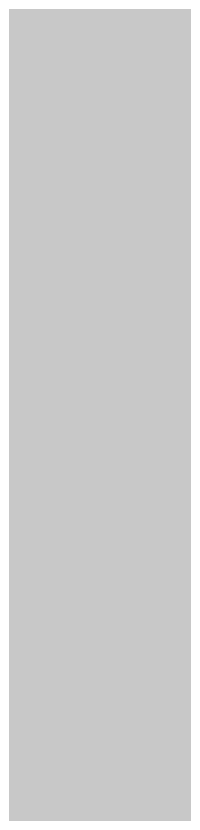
# Model space of a CAD drawing. Header units: millimetres. Extents: x -11 to 223, y -88 to 3.
# Drawn here: x 24.4504 to 24.4702, y -37.9437 to -37.8501 of the extents above; entities that cross this region are included whole.
import ezdxf

# ---------------------------------------------------------------- set-up
doc = ezdxf.new("R2010")
doc.units = ezdxf.units.MM
doc.header["$MEASUREMENT"] = 0
for name, color, linetype, true_color in [('Bottom-Layer', 7, 'Continuous', 0x0000ff), ('Top-Layer', 7, 'Continuous', 0xff0000), ('Top-Silkscreen-Layer', 7, 'Continuous', 0xffcc00)]:
    doc.layers.add(name, color=color, linetype=linetype, true_color=true_color)

msp = doc.modelspace()

# ---------------------------------------------------------------- hatches: boundary and pattern name
at = {"layer": 'Bottom-Layer'}
msp.add_hatch(color=256, dxfattribs=at).paths.add_polyline_path([(-10.335281, 1.978664), (-0.38039, 1.978664), (-0.84578, 1.726733), (-1.195487, 1.329541), (-1.386452, 0.835994), (-1.395162, 0.306862), (-1.220545, -0.192703), (-0.884101, -0.60119), (-0.427256, -0.868302), (0.093739, -0.961151), (1.793739, -0.961151), (2.314734, -0.868302), (2.771579, -0.60119), (3.108023, -0.192703), (3.28264, 0.306862), (3.27393, 0.835994), (3.082964, 1.329541), (2.733257, 1.726733), (2.267868, 1.978664), (222.628905, 1.978664), (222.628905, -87.475235), (-10.335281, -87.475235)])
at = {"layer": 'Top-Layer'}
msp.add_hatch(color=256, dxfattribs=at).paths.add_polyline_path([(-10.335281, 1.978664), (-0.38039, 1.978664), (-0.84578, 1.726733), (-1.195487, 1.329541), (-1.386452, 0.835994), (-1.395162, 0.306862), (-1.220545, -0.192703), (-0.884101, -0.60119), (-0.427256, -0.868302), (0.093739, -0.961151), (1.793739, -0.961151), (2.314734, -0.868302), (2.771579, -0.60119), (3.108023, -0.192703), (3.28264, 0.306862), (3.27393, 0.835994), (3.082964, 1.329541), (2.733257, 1.726733), (2.267868, 1.978664), (222.628905, 1.978664), (222.628905, -87.475235), (-10.335281, -87.475235)])
at = {"layer": 'Top-Silkscreen-Layer'}
msp.add_hatch(color=256, dxfattribs=at).paths.add_polyline_path([(24.685052, -38.238878), (24.380252, -38.238878), (24.380252, -37.732677), (24.685052, -37.732677)])
msp.add_hatch(color=256, dxfattribs=at).paths.add_polyline_path([(24.685052, -38.238878), (24.380252, -38.238878), (24.380252, -37.732677), (24.685052, -37.732677)])

# ---------------------------------------------------------------- linework, layer by layer
at = {"layer": 'Bottom-Layer', "const_width": 0.0508}
msp.add_lwpolyline([(24.432189, -60.103578), (24.432189, -43.362528), (24.838562, -43.089449), (25.109927, -42.681929), (25.205191, -42.201684), (25.109927, -41.721439), (24.838562, -41.31392), (24.432189, -41.04084), (24.432189, -24.31249), (24.838094, -24.03988), (25.10942, -23.633116), (25.205189, -23.153634), (25.110936, -22.673852), (35.715648, -12.069139)], dxfattribs=at)
at = {"layer": 'Top-Layer', "const_width": 0.0508}
msp.add_lwpolyline([(31.946951, -40.789942), (28.787039, -37.630029), (28.629648, -37.524864), (28.443993, -37.487935), (25.141986, -37.487935), (24.956331, -37.524864), (24.79894, -37.630029), (24.472035, -37.956934), (23.924981, -37.956934), (23.745911, -38.004916), (23.614822, -38.136005), (23.56684, -38.315075), (23.56684, -38.862129), (23.198036, -39.230933), (23.303742, -38.546548), (23.241746, -37.856829), (23.015689, -37.202265), (22.638841, -36.621281), (22.133325, -36.147985)], dxfattribs=at)

doc.saveas('drawing.dxf')
